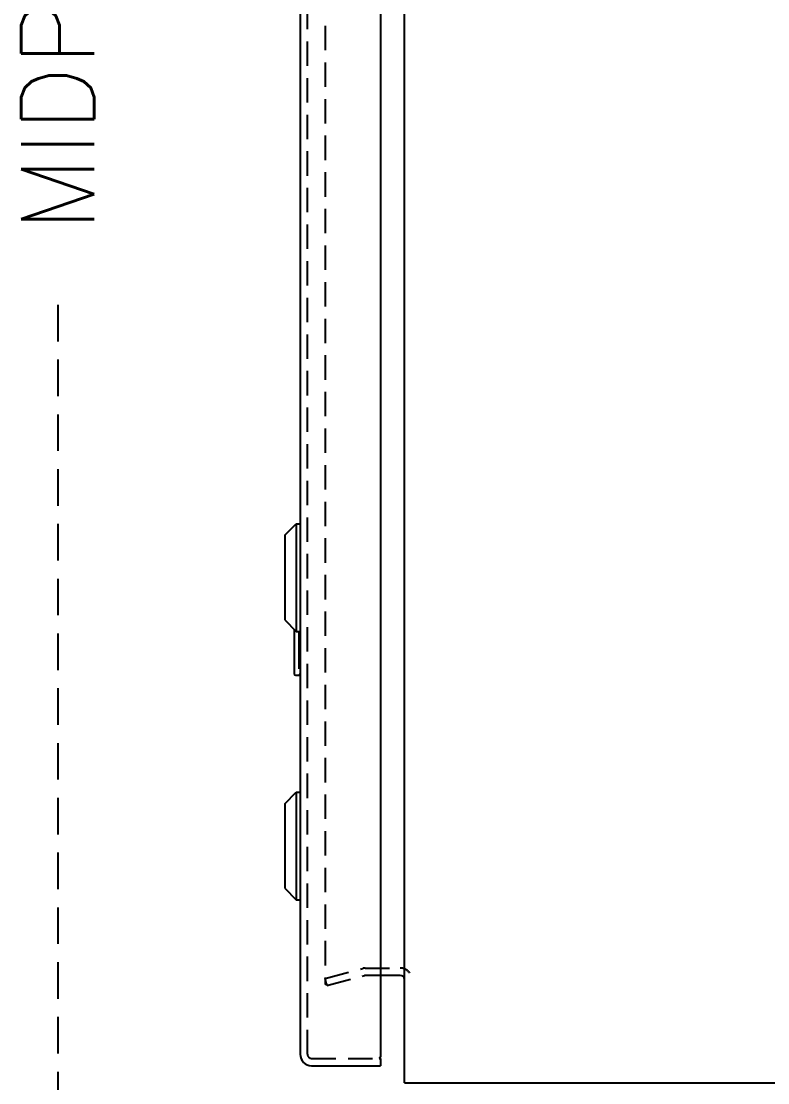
# Model space of a CAD drawing. Header units: inches. Extents: x 0 to 102, y 0 to 66.
# Drawn here: x 50.92 to 58.57, y 18.83 to 29.71 of the extents above; entities that cross this region are included whole.
import ezdxf
from ezdxf.enums import TextEntityAlignment as Align

# ---------------------------------------------------------------- set-up
doc = ezdxf.new("R2010")
doc.units = ezdxf.units.IN
doc.header["$MEASUREMENT"] = 0
doc.linetypes.add('HIDDEN', pattern=[0.375, 0.25, -0.125])
doc.linetypes.add('HIDDEN2', pattern=[0.1875, 0.125, -0.0625])
doc.layers.add('DEFAULT_2', color=8, linetype='HIDDEN')
doc.layers.add('DOOR_ASSEMBLY', color=7, linetype='Continuous')
doc.layers.add('MidPoint', color=210, linetype='HIDDEN2', plot=False)
doc.styles.add('Fields', font='simplex.shx', dxfattribs={"height": 0.185})

# ---------------------------------------------------------------- blocks, each defined once
blk = doc.blocks.new('RG_Master_Ver_4_2_2')
at = {"layer": 'MidPoint'}
blk.add_line((17.1412, 8.956), (17.1412, 1.581), dxfattribs=at)
at = {"style": 'Fields'}
for tag, p in [('DESCRIPTION_3', (13.1158, 1.307)), ('DRN_3', (15.4724, 1.307)), ('CHK_3', (16.5293, 1.307)), ('APP_3', (17.5522, 1.307)), ('DATE_3', (18.8294, 1.307)), ('DRAWING_DESC', (32.2295, 1.2455)), ('CUSTOMER', (28.9966, 1.2135)), ('DESCRIPTION_2', (13.1158, 0.9513)), ('DRN_2', (15.4724, 0.9513)), ('CHK_2', (16.5293, 0.9513)), ('APP_2', (17.5522, 0.9513)), ('DATE_2', (18.8294, 0.9513)), ('SIZE', (30.7145, 0.8944)), ('DRAWING_#', (32.125, 0.8944)), ('REV', (33.5429, 0.8944)), ('PROJECT_#', (28.9813, 0.5809)), ('DESCRIPTION_1', (13.1158, 0.5956)), ('DRN_1', (15.4724, 0.5956)), ('CHK_1', (16.5293, 0.5956)), ('APP_1', (17.5522, 0.5956)), ('DATE_1', (18.8294, 0.5956)), ('DRN_BY', (30.875, 0.5245)), ('CHK_BY', (31.7615, 0.5245)), ('APP_BY', (32.75, 0.5245)), ('SCALE', (33.6518, 0.5245)), ('PROJECT_NAME', (29.021, 0.1759)), ('SHEETNUM', (32.7527, 0.1759)), ('TTL_SHTS', (33.5471, 0.1759))]:
    blk.add_attdef(tag, text='', height=0.125, dxfattribs=at).set_placement(p, align=Align.CENTER)
at = {"style": 'Fields', "flags": 9}
blk.add_attdef('WD_TB', (9.9529, 0.1939), '', height=0.0638, dxfattribs=at)
at = {"layer": 'MidPoint', "insert": (17.0162, 9.206), "char_height": 0.25, "attachment_point": 1, "rotation": 90, "style": 'Fields'}
blk.add_mtext_dynamic_manual_height_columns('MIDPOINT WILL NOT PRINT', width=5.375, gutter_width=0.575, heights=[0], dxfattribs=at)

msp = doc.modelspace()

# ---------------------------------------------------------------- linework, layer by layer
at = {"color": 3, "linetype": 'Continuous'}
for p, q in [((54.85048, 18.83386), (54.85048, 54.68386)), ((54.80848, 19.93386), (54.60748, 19.93386)), ((54.85048, 18.83386), (70.85048, 18.83386))]:
    msp.add_line(p, q, dxfattribs=at)
msp.add_arc((54.80848, 19.89186), 0.042, 0, 90, dxfattribs=at)
at = {"layer": 'DEFAULT_2', "color": 8, "linetype": 'HIDDEN'}
for p, q in [((54.03785, 53.66115), (54.03785, 19.85656)), ((54.03785, 19.90199), (54.42396, 20.00545)), ((54.05726, 19.82954), (54.03785, 19.90199)), ((54.05726, 19.82954), (54.44337, 19.933)), ((54.44984, 20.00886), (54.80848, 20.00886)), ((54.60748, 19.93386), (54.44984, 19.93386))]:
    msp.add_line(p, q, dxfattribs=at)
for points in [[(54.03785, 19.85656), (54.03795, 19.85453), (54.03824, 19.85254), (54.03873, 19.85059), (54.0394, 19.84869), (54.04026, 19.84688), (54.04129, 19.84516)], [(54.05717, 19.83656), (54.0561, 19.83659), (54.05416, 19.8368), (54.05225, 19.83722), (54.05039, 19.83783), (54.0486, 19.83863), (54.04689, 19.83962), (54.0453, 19.84078), (54.04382, 19.8421), (54.04248, 19.84356), (54.04129, 19.84516)], [(54.0619, 19.83717), (54.05998, 19.83677), (54.05805, 19.83658), (54.05717, 19.83656)]]:
    msp.add_lwpolyline(points, dxfattribs=at)
for centre, radius, start, end in [((54.44984, 19.90886), 0.1, 90, 105), ((54.44984, 19.90886), 0.025, 90, 105), ((54.80848, 19.89186), 0.117, 33.099825, 90)]:
    msp.add_arc(centre, radius, start, end, dxfattribs=at)
at = {"layer": 'DOOR_ASSEMBLY', "color": 3, "linetype": 'Continuous'}
for p, q in [((53.78248, 54.39186), (53.78248, 19.12586)), ((54.60748, 54.41886), (54.60748, 19.09886)), ((53.89948, 19.00886), (54.60748, 19.00886))]:
    msp.add_line(p, q, dxfattribs=at)
at = {"layer": 'DOOR_ASSEMBLY', "color": 8, "linetype": 'HIDDEN'}
for p, q in [((53.85748, 19.12586), (53.85748, 54.39186)), ((53.89948, 19.08386), (54.59248, 19.08386))]:
    msp.add_line(p, q, dxfattribs=at)
at = {"layer": 'DOOR_ASSEMBLY', "color": 7, "linetype": 'Continuous'}
for p, q in [((53.625, 24.44193), (53.74311, 24.56004)), ((53.74311, 24.56004), (53.78248, 24.56004)), ((53.74311, 24.56004), (53.74311, 23.45768)), ((53.625, 24.44193), (53.625, 23.57579)), ((53.625, 23.57579), (53.74311, 23.45768)), ((53.72248, 23.47831), (53.72248, 23.02386)), ((53.74311, 23.45768), (53.78248, 23.45768)), ((53.76915, 23.45768), (53.76915, 23.10886)), ((53.73748, 23.00886), (53.78248, 23.00886)), ((53.625, 21.69193), (53.74311, 21.81004)), ((53.74311, 21.81004), (53.78248, 21.81004)), ((53.74311, 21.81004), (53.74311, 20.70768)), ((53.625, 21.69192), (53.625, 20.82579)), ((53.625, 20.82579), (53.74311, 20.70768)), ((53.74311, 20.70768), (53.78248, 20.70768)), ((54.59248, 19.08386), (54.60748, 19.08386)), ((54.60748, 19.08386), (54.60748, 19.00886))]:
    msp.add_line(p, q, dxfattribs=at)
msp.add_lwpolyline([(53.76915, 23.10886), (53.76909, 23.10255), (53.76895, 23.09633), (53.7687, 23.09022), (53.76837, 23.08422), (53.76797, 23.07837), (53.76748, 23.07268)], dxfattribs=at)
for centre, start, end in [((53.73748, 23.02386), 180, 270), ((53.76748, 23.02386), 270, 0)]:
    msp.add_arc(centre, 0.015, start, end, dxfattribs=at)
at = {"layer": 'DOOR_ASSEMBLY', "color": 3, "linetype": 'Continuous'}
for centre, radius, start, end in [((53.89948, 19.12586), 0.117, 180, 270), ((54.59248, 19.09886), 0.015, 270, 0)]:
    msp.add_arc(centre, radius, start, end, dxfattribs=at)
at = {"layer": 'DOOR_ASSEMBLY', "color": 8, "linetype": 'HIDDEN'}
msp.add_arc((53.89948, 19.12586), 0.042, 180, 270, dxfattribs=at)

# ---------------------------------------------------------------- block references
at = {"xscale": 2.992700729927007, "yscale": 2.992700729927007, "zscale": 2.992700729927007}
msp.add_blockref('RG_Master_Ver_4_2_2', (0, 0), dxfattribs=at)

doc.saveas('drawing.dxf')
